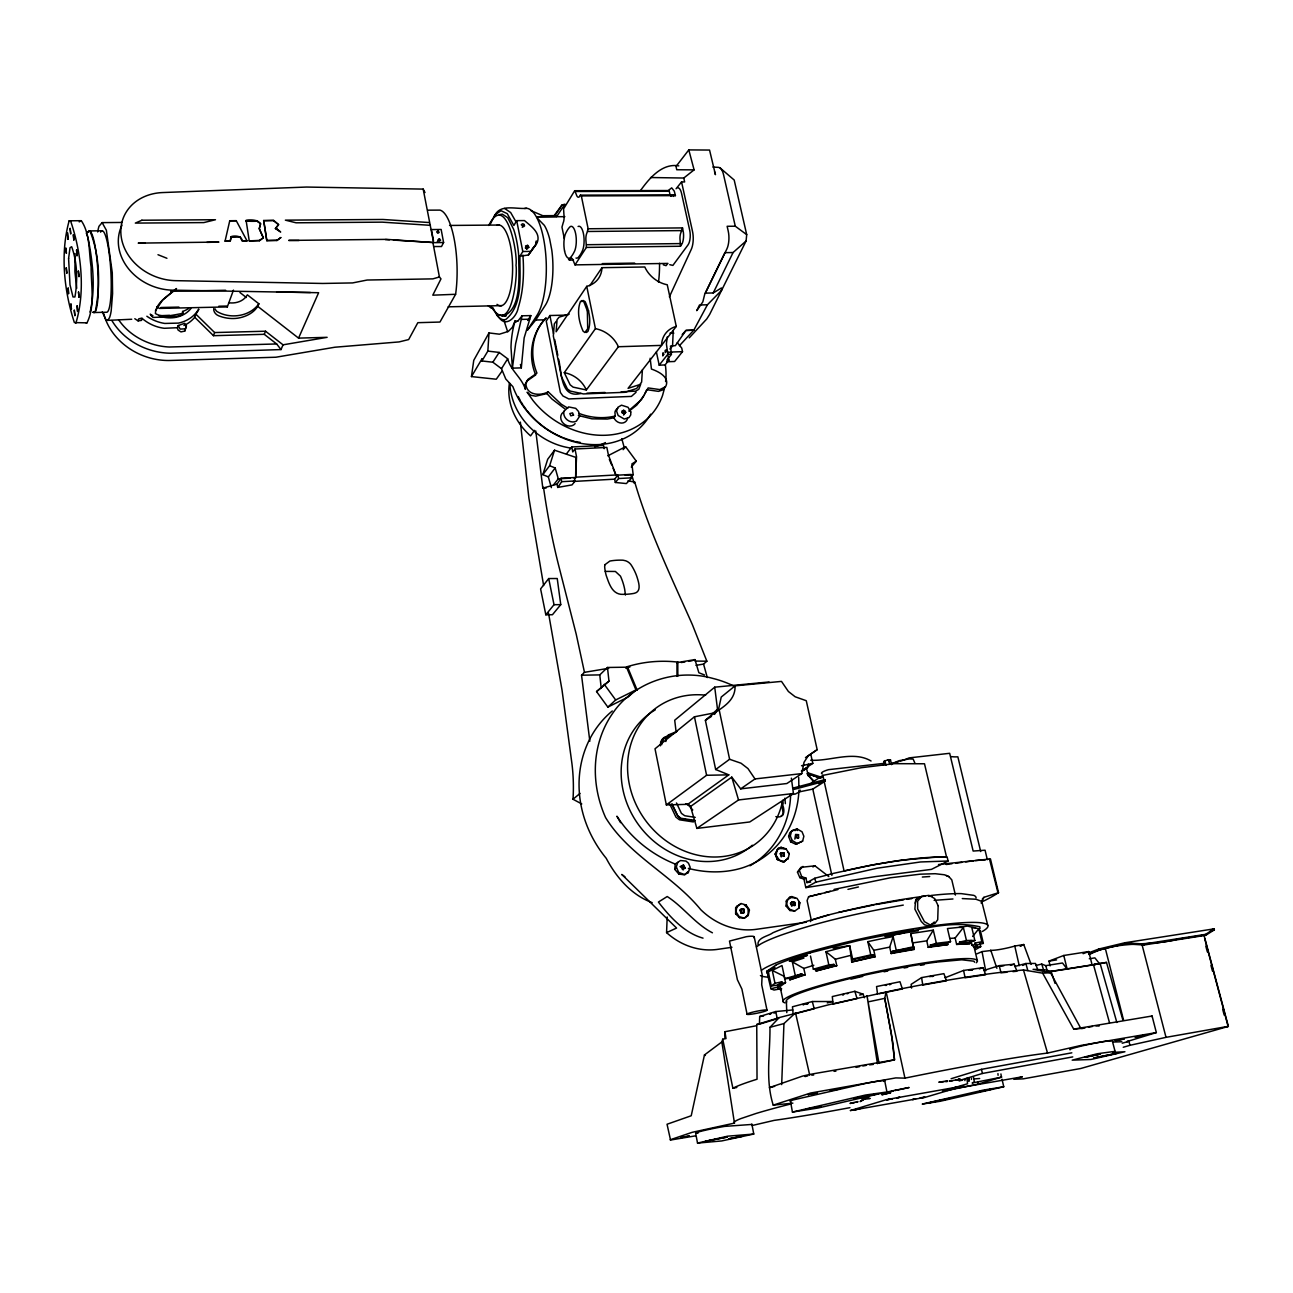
<?xml version="1.0" encoding="UTF-8"?>
<svg xmlns="http://www.w3.org/2000/svg" width="1293" height="1293" viewBox="0 0 1293 1293"><rect width="100%" height="100%" fill="white"/><g stroke="black" fill="none" stroke-linecap="round" stroke-linejoin="round"><path stroke-width="1.5" d="M792.884 1103.139L773.23 1105.127C765.165 1079.849 770.224 1053.262 769.965 1027.321L779.049 1017.753L756.744 1024.492L757.035 1079.235A172.211 11.443 -11.7 0 0 732.889 1088.237L722.722 1039.2L726.003 1038.57L724.953 1031.717L756.437 1025.737M784.108 856.16L784.124 853.024L781.166 852.734L779.921 853.897L784.124 853.024L784.108 856.16L781.15 855.869L781.166 852.734L782.524 852.879L783.849 855.901M791.785 905.262L791.785 902.078L793.126 902.158L794.742 902.352L794.742 905.52L791.785 905.262L790.524 903.209L791.785 902.078L794.742 902.352L794.742 905.52M794.726 911.048L789.958 910.514L786.241 906.264L786.257 901.108L791.817 896.566L797.038 898.376L799.866 902.853L799.009 908.025L794.726 911.048L789.49 909.238L786.645 904.761L787.518 899.589M689.234 337.845L706.705 319.032L709.679 314.377L746.093 240.967L746.707 234.647L734.198 180.034L720.072 167.928M515.067 320.923L513.402 327.371A129.833 109.307 39 0 0 510.994 347.381L512.4 368.166L521.321 367.858L524.134 337.958L530.825 315.589L522.081 315.799L518.024 320.874L515.762 321.731L515.067 320.923L512.351 327.355L508.343 331.412L499.437 334.192L488.996 332.931L473.755 360.343L471.46 376.586L496.27 379.221L501.943 371.204M773.23 1105.127L810.663 1093.021L895.774 1077.909L904.938 1078.136A174.361 9.18 -11.6 0 1 1047.54 1053.068L1081.498 1045.326L1156.346 1032.59L1152.079 1016.007L1073.707 1029.131L1042.659 973.176L1023.474 969.96L1012.467 971.091A168.769 14.966 -11.8 0 0 894.594 990.147L829.54 1004.548L778.483 1017.785M741.115 912.292L741.164 909.076L744.17 909.351L744.138 912.567L741.245 913.311L739.919 910.224L741.164 909.076L744.17 909.351L744.138 912.567L741.115 912.292L741.245 913.311L743.911 912.244L742.586 909.157L739.919 910.224M574.496 477.537L561.017 478.281L557.008 484.148L557.752 487.429L572.023 484.891L575.175 480.948L574.189 477.941L575.627 477.86L575.967 457.431L554.535 450.206L547.699 459.257L542.834 474.66L548.329 476.907L551.384 487.639M575.627 477.86L576.533 456.72L574.997 449.01L606.853 447.426L608.421 455.088L616.195 475.63L617.618 475.565M1143.949 945.005L1143.982 944.019L1205.658 934.338L1214.224 928.827L1214.337 929.861L1205.674 935.308L1143.949 945.005L1124.926 943.842L1099.082 950.016L1088.641 953.927M428.225 210.161L439.911 210.112A56.262 16.728 88.2 0 1 455.605 294.287L432.783 295.176L440.978 278.884L439.41 276.961L432.88 278.868L367.147 280.031L352.585 282.925L322.717 283.458L175.67 280.662A50.977 42.847 21.9 0 1 121.251 237.072A50.977 42.847 21.9 0 1 162.659 192.56L306.489 187.049L423.183 189.101L433.591 242.551L386.494 239.367L288.711 240.417L299.006 240.498M756.744 1024.492L759.427 1024.201L759.686 1016.508L775.719 1011.546L792.835 1009.962M809.693 1075.033L795.518 1012.839L783.946 1023.571L781.683 1084.601M731.935 947.284L718.213 949.288A66.137 59.543 59.6 0 1 666.574 932.625L667.188 916.979M1099.115 1026.044L1095.979 1025.915M536.159 241.031L536.013 244.296L528.449 254.963L519.931 256.273C519.641 276.912 523.309 304.695 505.854 319.452A55.551 17.94 88.5 0 1 497.013 315.411L492.698 307.443M661.741 744.687L661.951 740.647L664.246 737.382L674.833 733.066M665.863 741.519L666.073 737.915L668.287 734.974L677.112 731.353M915.202 903.241L916.398 899.071L920.681 897.148L917.497 898.215L915.573 900.72L914.878 909.108L921.262 921.521L924.527 924.786L929.554 926.176L938.573 925.061A117.017 13.399 -11.9 0 1 982.341 931.461M660.464 745.802L660.691 741.826L662.759 738.529L669.871 735.62M650.605 414.18A79.212 67.171 37.5 0 1 579.442 443.079A79.212 67.171 37.5 0 1 512.901 386.688L505.757 378.994L501.49 368.699L492.843 362.218L481.933 360.957L487.849 351.098L488.996 332.931M642.395 369.895L641.619 382.098L639.712 384.603L628.075 388.353L676.271 326.434L667.253 284.767A26.797 21.933 38.3 0 1 644.803 266.988L601.956 267.683A27.331 22.627 35.7 0 1 586.747 286.351L556.119 331.784L557.089 319.613L559.142 317.141L569.227 314.102M481.933 360.957L482.079 358.662L471.46 376.586M75.059 253.493L74.913 271.708L76.723 288.258M964.885 1080.592L964.966 1079.526M688.28 872.63L688.167 871.514L684.724 874.86L678.825 874.036L674.801 869.381L675.205 864.047L680.506 860.524L685.969 861.073L688.506 863.239L690.187 867.312L688.28 872.63L684.159 874.472L678.599 872.322L676.336 866.86L677.758 862.383M556.168 321.407L554.325 323.88L553.323 335.938L561.437 376.683L567.385 388.934L570.31 391.1L583.402 393.929L625.004 392.296L636.722 388.45L638.483 385.977M947.575 943.017L947.801 944.601L931.348 946.492L930.249 945.118L947.575 943.017L950.533 941.643L947.462 928.552L959.083 927.356L963.382 927.517L955.171 938.023L956.626 944.44L959.519 943.745L959.503 942.161L966.453 940.496L971.011 940.431L972.029 945.183L974.13 947.284L977.152 946.476L974.906 944.617L975.035 943.05L981.823 941.74L983.359 943.389L976.49 945.135L975.035 943.05M568.516 259.279L569.453 260.087L570.407 258.616A7.532 2.651 88.8 0 1 573.494 261.267L575.013 264.871L586.392 247.416L586.052 241.888A7.71 2.764 89.2 0 1 586.877 233.031L588.137 228.764L581.333 195.906L580.363 195.146L579.377 196.73A7.693 2.715 89.6 0 1 576.225 194.257L574.69 190.718L563.586 208.868L563.91 214.282A7.499 2.602 89.2 0 1 563.15 222.946L561.97 227.115L564.281 238.462M665.604 381.58L665.96 377.75A79.956 67.592 37.5 0 0 665.378 365.046M746.126 905.019L744.267 904.793L748.146 908.656L748.162 914.636L744.477 918.24L739.548 917.691L735.652 913.812L735.862 911.646L737.091 906.151L741.099 903.548L746.126 905.019L749.423 909.997L748.211 915.492L744.202 918.111L739.176 916.64L735.862 911.646M512.4 368.166L515.665 343.599L522.081 315.799M833.112 948.205L849.679 945.668L851.731 961.992L873.518 956.739L873.729 955.123L870.771 954.913L867.813 941.66L881.26 938.799L893.14 936.568L889.697 947.122L891.152 953.539L914.038 949.482L910.838 933.578L933.304 930.152L936.358 943.308L950.533 941.643M586.392 247.416L680.457 246.252L680.15 240.805A7.58 3.006 89.7 0 1 681.12 232.11L682.526 227.907L588.137 228.764M656.391 351.955L659.204 365.176L667.834 354.25L666.396 343.89L667.301 336.859M724.953 1031.717L724.888 1038.166M246.139 220.634L249.226 240.87L259.376 240.708L263.303 237.767L259.343 228.732L260.588 223.786C255.464 216.319 231.98 222.137 257.792 221.216M276.88 240.514L280.791 237.556L276.88 240.514L266.811 240.692L263.691 220.505L273.744 220.457L278.577 224.643L275.393 228.57L280.678 231.997L275.991 228.408L278.48 230.041M640.746 384.183L638.807 389.274L635.784 391.132L621.157 391.827M791.364 778.176L793.449 793.514L749.762 821.96L696.879 828.409L690.527 806.509L731.773 777.125L740.663 788.859L786.871 783.526L801.773 773.602L804.02 762.304L808.238 755.775L817.176 749.681L806.266 700.709L795.179 696.782L788.391 691.496L781.489 681.395L735.087 685.84L721.235 697.056L718.843 708.031L711.392 714.819M673.249 330.475L672.554 346.007L669.887 349.013M735.087 685.84C735.636 704.265 716.225 709.534 705.38 720.346L715.659 769.513L728.816 774.846L687.731 804.343L666.331 804.876L655.018 748.792L694.454 716.791L715.724 712.621L714.512 714.399M788.1 859.053L789.247 853.703L785.999 848.822L781.053 847.335L778.192 848.45L775.154 854.075L777.271 859.489L783.461 862.253L788.019 858.277L783.461 862.253M722.722 1039.2L721.85 1041.932L704.443 1054.975L691.222 1115.762L667.043 1124.247L670.534 1140.038L695.343 1135.884M231.124 236.958L230.283 240.837L225.063 241.128L229.75 220.747L236.263 220.699L247.044 240.902L242.017 240.708C241.807 231.722 219.131 238.882 239.722 236.878M807.543 767.8L801.789 771.307L807.543 767.8L808.351 764.195M184.754 331.089L186.418 325.82L184.657 323.331L178.24 325.529L177.351 327.711L178.078 330.054L180.955 331.897L184.754 331.089L186.418 325.82M231.221 236.716L230.283 240.837L225.063 241.128M526.833 248.951L527.641 245.363L525.588 245.896L526.251 247.739L528.821 247.254L527.641 245.363L525.33 247.933L526.833 248.951L528.821 247.254M667.996 355.623L668.901 360.133L666.849 360.149L671.406 354.395L670.501 346.007L672.554 346.007M536.676 241.452L536.013 244.296L531.827 249.581M175.492 289.325C167.977 295.984 155.936 302.497 155.386 313.52C162.87 318.353 174.393 314.652 182.927 313.375L182.652 311.451A30.984 26.345 21.5 0 0 188.616 308.526M233.467 290.117L227.309 306.926L159.443 308.413L156.663 306.764M802.63 841.113L803.858 836.264L802.048 831.787L796.86 828.797L791.558 831.092L790.33 835.957L792.14 840.45L797.377 843.586L802.63 841.113L795.696 844.232L790.637 841.808L788.633 836.458L789.781 832.74L792.674 830.332L795.858 830.445M786.241 906.264L786.645 904.761M669.386 296.84L691.205 249.533A14.676 5.851 89.7 0 0 692.498 231.318L681.556 181.941L684.644 181.941L683.771 178.03L694.099 169.868L688.797 149.907L676.029 166.458L676.756 169.755L694.099 169.868M259.376 240.708L263.303 237.767L259.166 228.635L260.588 223.786L256.273 220.57L246.058 220.877M542.834 474.66L549.638 465.706L554.535 450.206M753.867 937.684L754.175 936.714A12.623 2.053 -12.4 0 0 746.449 936.665L729.494 941.078L737.382 979.706L741.907 989.097L747.079 1014.213M138.109 320.874L138.771 318.805L142.068 318.078L141.26 320.405L138.109 320.874L134.811 318.724M789.732 794.71L795.211 794.08L799.575 791.817L800.157 790.088M183.929 325.513A35.784 30.515 21.3 0 0 194.726 317.27L195.809 314.086A35.881 30.579 21.3 0 0 198.799 309.447M229.75 220.747L236.263 220.699M979.738 932.285L980.369 930.507L983.359 943.389M247.044 240.902L242.017 240.708L239.803 236.619M111.893 320.567C123.918 340.754 147.192 352.908 170.466 353.215L281.017 349.563L276.654 343.954L264.257 334.321L213.49 335.695L214.622 332.56L195.809 314.086M249.226 240.87L259.424 240.401M266.811 240.692L263.691 220.505M1121.871 1041.738L1112.966 1042.061M837.912 889.568L808.594 896.744L807.107 900.591L811.309 920.196L810.436 921.618M490.338 224.125L494.88 214.848L501.054 210.743L507.26 213.652L513.871 225.515L516.699 220.634L524.505 220.57C531.035 226.307 541.864 233.322 536.724 243.537L528.449 254.963M213.717 308.607A7.338 6.271 23.3 0 0 218.646 315.783A33.198 28.252 23.7 0 0 237.928 318.143C246.381 316.753 255.626 312.195 258.875 303.807L247.351 294.836C243.714 301.237 235.989 303.726 228.99 302.772M952.117 1088.367L967.536 1083.744L966.97 1078.152M155.419 310.789L162.482 300.218L176.527 288.549M264.257 334.321L265.534 331.218L283.038 344.827L327.129 337.328L298.554 338.119L257.84 306.441M488.738 225.451C506.096 190.814 517.992 253.153 516.004 265.243C517.879 276.298 511.268 337.748 491.259 306.797M625.731 412.305L623.759 413.905L621.965 411.029L623.743 410.285L625.731 412.305L623.549 415.053M281.017 349.563L283.038 344.827M298.554 338.119L318.628 292.719L172.729 290.165A50.556 42.588 21.7 0 1 122.011 225.16M644.803 393.88L646.759 389.678L658.493 391.375L662.695 389.936L664.909 386.801L662.598 395.302A79.956 67.592 37.5 0 1 605.657 435.256A79.956 67.592 37.5 0 1 533.007 400.523L527.091 392.199L530.841 395.27L535.658 396.175L546.923 393.589L548.184 391.811L561.259 404.192L567.821 408.2M746.093 240.967L733.066 252.539L724.953 252.652L705.267 293.139L713.219 292.961L721.462 287.951L721.575 290.343L707.4 304.792L693.808 330.168L679.455 345.667M713.219 292.961L733.066 252.539M182.652 311.451L182.103 314.975L175.719 316.575L152.93 317.432L150.214 314.167L152.865 315.751M981.096 903.031L983.908 897.326L998.535 892.687L990.454 858.94L938.508 864.532M182.103 314.975L182.927 313.375M433.478 240.789L431.409 229.572L441.155 229.475L443.596 242.534L441.495 246.527L434.351 246.527M794.839 839.125L795.615 834.421L798.508 834.68L798.589 837.799L797.425 838.074L796.052 835.116L798.508 834.68M751.605 1124.457L724.613 1126.397A19.136 0.986 -11.4 0 0 699.578 1131.65L695.65 1133.201L697.525 1143.093L721.704 1140.943L753.771 1134.042L751.863 1124.005M263.594 220.747L273.744 220.457M455.605 294.287L439.959 322.054L417.833 322.684L408.653 339.574L399.084 341.918L334.935 347.219L275.894 357.224L170.482 360.472A61.03 52.156 21.1 0 1 103.715 313.649M494.265 216.739C499.243 203.227 516.052 209.482 526.623 208.318M522.243 227.342L524.004 224.4L522.469 223.786L521.273 224.804L523.584 226.711L524.586 225.855L524.004 224.4M519.931 256.273L522.792 251.505L516.699 220.634M947.801 944.601L928.196 947.349L926.758 940.835L933.304 930.152M674.801 869.381L676.336 866.86M629.885 666.994L626.038 667.964L626.523 667.188L607.468 667.479L599.774 674.898L581.543 675.205L589.834 741.228M501.49 368.699L507.68 358.808L499.163 352.423L487.849 351.098M934.322 922.006L929.554 926.176L911.807 928.988A117.017 13.399 -11.9 0 0 761.529 970.251M527.673 320.486L530.825 315.589M680.457 246.252L682.235 243.472A10.99 4.348 89.7 0 0 683.447 232.74L682.526 227.907M492.843 362.218L499.163 352.423M524.651 208.496A56.553 18.862 88.6 0 1 545.258 249.581A56.553 18.862 88.6 0 1 536.934 315.427L527.415 330.135L535.722 320.017L545.323 305.245A45.352 15.306 88.7 0 0 551.772 250.034L549.654 238.979A45.352 15.306 88.7 0 0 544.337 225.354L537.5 218.372M636.059 392.296L631.372 396.418L568.775 398.939L562.908 395.949L560.402 392.442L546.244 321.068L549.897 315.524L567.821 315.072M564.847 216.674L536.789 216.755L556.75 216.497L564.863 204.181L561.986 205.037L554.422 215.204M530.954 210.63L542.785 215.705L555.004 215.624L561.986 205.037M644.156 395.286L636.819 405.048L628.964 411.271M589.753 285.721L601.956 267.683M662.549 740.954L664.602 737.899L669.968 735.717M557.752 487.429L561.679 481.691L561.017 478.281M953.571 1087.979L959.471 1086.702L954.25 1087.704M673.281 196.439L674.364 194.887L675.415 195.631L674.299 191.17L671.697 187.857L668.239 190.54L574.69 190.718M676.271 326.434A27.072 22.531 40.2 0 0 661.563 345.393L618.377 346.734L586.343 389.969L573.122 387.14L570.148 384.813L564.281 372.659L595.426 328.664L586.747 286.351M437.26 241.839L439.426 238.801L440.622 240.207L439.313 241.128L438.101 239.722L439.426 238.801M578.375 415.506L591.935 418.835L607.435 419.045L613.965 417.768L615.226 416.023L614.935 412.208A7.499 6.384 39.5 0 1 617.812 408.346M810.695 882.068L806.945 882.586L805.975 878.109L803.971 879.224L799.866 877.64L797.474 872.161L800.917 867.344L814.897 865.825L828.829 876.589M534.542 430.359L530.583 435.87A58.557 50.055 37.3 0 1 509.474 382.906M507.68 358.808C510.767 370.816 521.774 377.54 525.411 389.355L524.796 385.072L526.768 381.176L535.706 374.889C527.56 355.85 531.504 332.721 546.163 317.916C531.924 332.236 529.354 354.88 536.934 373.095L527.77 379.56L525.928 383.795C526.283 395.238 540.183 396.288 548.184 391.811M625.036 410.964L623.194 413.421L621.771 412.612L623.743 410.285M69.159 220.796C60.125 253.105 63.987 290.893 74.38 322.587L86.987 322.846C95.278 306.166 91.027 285.349 91.124 267.101C88.764 251.828 90.251 233.871 81.297 220.699L69.159 220.796L70.614 221.038C81.411 252.491 85.548 291.281 75.851 323.234M548.329 476.907L555.182 467.969L549.638 465.706M566.479 453.859L571.765 446.974L603.524 445.422L604.187 448.687M640.568 190.459C649.296 178.386 662.016 162.918 678.793 165.876M546.244 487.93L542.818 488.124L557.008 484.148M574.997 449.01L572.751 451.92L571.765 446.974M553.469 484.972L558.285 478.814L570.342 478.151M548.701 578.553L540.603 588.897L545.824 614.789L552.45 614.725L560.758 604.639L557.235 578.521L548.701 578.553L554.018 604.704L545.824 614.789M668.901 360.133L665.071 364.949L659.204 365.176M959.083 927.356L967.423 926.079L978.817 928.778L972.627 936.471M141.26 320.405L142.569 318.773A35.784 30.515 21.3 0 0 164.276 328.293L177.351 327.711M677.29 342.613L681.734 348.059L682.51 351.664L674.607 361.49L666.655 361.765M769.48 970.267L767.266 973.015L775.04 967.261L766.652 971.382L767.234 973.516M852.087 961.572L852.62 958.986L870.771 954.913M676.077 188.746L681.556 181.941M275.393 228.57L278.577 224.643L273.599 220.731M623.129 449.673L625.602 446.683L636.285 461.181L631.291 467.08M258.875 303.807C249.711 316.672 229.992 319.371 216.836 311.403A7.354 6.287 23.4 0 1 215.074 308.833M614.579 479.17L617.941 475.161L631.162 474.434L631.857 477.812L626.362 483.566L615.323 482.467L614.579 479.17L573.252 481.465M615.323 482.467L618.636 478.539L631.857 477.812M630.564 477.747L633.166 474.709L631.905 463.928L636.285 461.181M735.652 913.812L735.652 907.815L737.091 906.151M786.257 901.108L789.473 897.374L791.817 896.566M627.962 480.802L634.75 482.111L634.006 482.984L631.873 475.291M797.474 872.161L802.969 866.407M88.021 231.916L89.944 231.011C99.981 255.675 100.531 285.462 95.31 311.5L93.064 312.292M79.212 221.911L81.297 220.699M982.26 899.152L983.908 897.326M682.203 334.531L685.953 330.442L693.808 330.168M581.543 675.205L584.468 672.328L608.712 668.287M626.038 667.964L627.396 666.655A141.438 127.086 54.3 0 1 677.807 662.097L677.823 676.158M735.652 907.815L741.099 903.548M756.453 946.832L760.769 943.938A116.661 14.579 -12 0 1 780.713 935.259C820.489 921.327 861.833 912.389 903.274 905.1M626.523 667.188L635.962 689.929L627.994 697.121L607.855 707.109L596.558 691.593L608.971 681.088L607.468 667.479M596.558 691.593L608.971 681.088M766.652 971.382L776.236 964.837M607.855 707.109L615.678 699.966L635.962 689.929M697.525 1143.093L727.62 1136.191L753.771 1134.042M790.637 841.808L792.14 840.45M676.966 662.856L677.807 662.097M694.05 660.4L694.971 659.592L698.866 672.748L704.507 674.962M696.006 665.362L703.554 664.085L706.867 661.224L692.353 624.6C671.617 577.793 649.183 531.407 634.75 482.111M781.182 988.66L774.054 990.05L770.935 988.773L767.654 974.922L768.608 973.241L771.291 985.993L774.992 983.278L781.829 981.856L782.637 983.246L785.546 982.632L784.156 976.312L772.277 970.445L782.006 965.548L784.835 978.704L789.603 978.381L801.805 973.839L802.468 975.294L805.232 974.841L803.793 968.425L792.35 961.863L803.987 958.032M581.769 803.939L573.009 799.252L580.024 793.417M769.076 681.961L714.722 687.165L674.704 720.217L676.142 732.129M771.291 985.993L777.772 985.056L781.829 981.856M581.705 301.657L583.256 300.509L585.147 301.657C589.285 310.724 591.58 321.828 587.943 331.412L586.375 332.495M666.331 804.876L706.592 775.283L728.816 774.846M715.659 769.513L729.608 759.282L741.018 763.209L747.968 768.575L754.999 778.936L801.773 773.602M891.54 764.648L890.505 759.912L888.291 759.702L883.685 761.399L884.428 764.486M740.663 788.859L754.999 778.936M1151.239 1016.589L1152.079 1016.007M696.879 828.409L738.529 799.963L793.449 793.514M777.772 985.056L777.836 986.511L782.637 983.246M805.474 757.617L817.176 749.681M801.353 771.032L812.812 763.371L810.695 753.835M705.38 720.346L711.473 716.387M811.422 782.831L822.914 775.38L861.235 767.719L894.562 763.662L924.495 763.775L946.589 857.227A103.198 14.918 -12 0 0 914.07 858.714L892.315 861.607A103.198 14.918 -12 0 0 844.07 870.932L824.223 781.748M921.57 977.605L922.782 985.024L946.46 980.805L943.906 973.645L921.57 977.605L911.129 984.361L911.581 988.094M818.711 783.623L824.95 779.614L825.29 781.069L812.796 789.086L799.575 791.817M979.868 943.066L980.724 946.638L975.536 949.579M889.245 760.688L890.505 759.912M629.222 410.269L641.522 399.569L648.149 387.932L659.802 389.581L665.588 386.736C670.437 377.33 658.476 371.511 651.446 369.055L650.137 358.242M998.535 892.687L994.398 895.257A707.255 271.853 87.5 0 1 983.116 901.286M785.546 982.632L780.633 986.155L777.836 986.511M102.26 311.904L106.01 319.904L108.111 319.937L109.501 317.674A48.972 7.774 86.8 0 0 111.182 310.902L112.588 293.592L112.281 272.775L106.365 230.251L102.131 222.622L98.995 226.275A48.989 7.774 86.8 0 0 97.702 231.98M890.311 764.276L899.152 760.688L909.335 758.91L913.165 759.104L914.943 763.258M812.893 866.956L814.897 865.825M1156.346 1032.59L1126.769 1041.625L1128.918 1041.253L1129.937 1045.31L1123.245 1047.265M806.945 882.586L814.832 878.238L833.92 873.276L871.838 865.049L901.803 860.071L939.801 856.871L947.155 857.114L948.076 861.009L931.429 869.381L875.83 876.541L805.814 887.628L803.971 879.224M805.814 887.628L815.786 882.165L877.155 868.201L920.535 861.962L948.076 861.009M799.866 877.64L801.725 876.67L805.975 878.109M607.823 455.815L625.602 446.683M960.069 1079.219L949.353 1081.174L952.101 1080.803L950.484 1081.142M1115.067 1051.338L1112.966 1052.389L1124.926 1051.742L1090.888 1059.484L1072.172 1060.147L1097.434 1053.73L1115.067 1051.338L1112.303 1040.913L1105.806 1041.269A20.736 1.115 -11.9 0 0 1080.964 1046.182A20.736 1.115 -11.9 0 0 1070.313 1049.706M867.328 1097.272L860.136 1101.588L868.831 1096.561M916.398 899.071L921.796 896.582M666.574 932.625L676.578 928.051L621.788 874.44A136.476 121.93 53.4 0 0 624.955 876.832M977.007 953.798L982.034 951.6L992.765 950.29A15.209 1.568 -12.2 0 0 1014.779 946.056L1023.749 944.536L1031.103 964.368M1020.064 946.153L1023.749 944.536L1020.71 945.846M781.279 815.673L782.071 815.35A3.491 3.071 57 0 0 783.251 813.879L781.699 804.246M770.741 1013.567L769.594 1014.051L770.693 1014.019M1003.756 1086.766L940.043 1101.297L922.232 1104.077L983.262 1090.112L1003.756 1086.766L1002.01 1079.219M806.929 1003.998L808.125 1003.497L802.775 1004.613L803.858 1004.596M843.666 994.269L842.422 994.786L843.472 994.786M914.086 949.127L893.253 952.779L892.315 951.389L913.828 946.686M886.691 984.862L885.414 985.379L886.448 985.379M889.552 984.765L890.829 984.248L889.794 984.248M932.269 976.571L933.627 976.037L929.57 976.635M792.431 1112.061L865.405 1095.058L886.95 1091.987L818.049 1108.02L792.431 1112.061L790.427 1100.973L792.932 1099.987L865.728 1083.389A21.448 1.228 -11.6 0 1 883.539 1081.433M945.021 977.75L963.592 970.445L983.019 967.649L985.654 974.744L965.079 977.767L963.592 970.445M795.696 844.232L797.377 843.586M971.285 970.235L972.675 969.702L968.683 970.283M960.198 1080.318L958.646 1080.302M685.322 868.233L682.397 869.365L681.185 866.617L683.512 865.049L685.322 868.233L680.086 866.617L683.512 865.049L683.173 869.995M784.835 978.704L801.805 973.839M1050.158 965.871L1048.979 961.103L1063.767 955.479L1088.738 951.567L1092.132 965.031L1106.485 962.412L1122.89 1020.096M1022.682 965.435L1024.088 964.901M1083.114 953.668L1088.738 951.567M515.762 321.731L518.024 320.874M1088.367 952.941L1098.824 949.03L1124.732 942.791L1214.224 928.827L1210.442 930.184M1089.272 954.59C1117.378 939.833 1147.15 947.058 1176.905 939.381M891.152 953.539L893.253 952.779M185.319 328.81L180.147 329.101L178.24 325.529M789.603 978.381L789.829 979.835L802.468 975.294M1210.555 931.202L1214.337 929.861M805.232 974.841L789.829 979.835M979.302 968.91L983.019 967.649M959.503 942.161L969.394 942.274L969.928 943.648L956.626 944.44M670.194 1139.78L692.143 1132.329L734.456 1123.116A174.361 9.18 -11.6 0 1 740.695 1118.655L756.114 1113.451A174.361 9.18 -11.6 0 1 791.171 1103.866M813.814 965.273L803.793 968.425M969.394 942.274L974.857 940.544L971.803 927.631L975.472 927.598M811.309 920.196L828.845 914.911M980.013 928.6L979.819 926.774C948.593 919.776 915.848 930.847 884.994 936.536L901.722 933.433M984.118 970.364L999.23 965.645L1014.262 964.19L1016.88 971.237L1012.904 971.625M951.098 1078.734L981.468 1069.343L1071.832 1052.825M759.427 1024.201L777.287 1018.722L775.719 1011.546M959.632 1080.431L982.421 1073.465L1072.754 1056.898M788.633 836.458L790.33 835.957M942.484 1091.26L948.27 1089.53M947.026 1090.532L978.284 1084.051L1001.558 1077.134L1001.138 1075.372A3.701 1.81 77.7 0 1 1000.944 1073.95M930.249 945.118L936.358 943.308M1122.227 1043.241L1128.918 1041.253M1010.431 965.289L1014.262 964.19M1227.299 1026.626L1228.35 1026.319L1203.993 935.13M810.501 956.044L813.345 969.184L828.829 964.901L833.904 964.416L834.631 965.903L836.781 965.709L835.326 959.228L825.952 951.696L849.679 945.668L852.62 958.986M794.112 789.376L825.29 781.069M810.242 952.812L858.439 940.512L913.149 929.829M813.345 969.184L815.511 969.588L833.904 964.416M793.563 787.938L824.95 779.614M769.965 1027.321L783.946 1023.571M815.511 969.588L816.093 970.995L834.631 965.903M928.196 947.349L931.348 946.492M836.781 965.709L816.093 970.995M1014.633 966.517L1025.834 963.511L1035.467 963.463L1038.004 970.429M812.327 1001.525L792.464 1006.778L793.142 1014.262L814.186 1008.734L812.327 1001.525L832.611 1001.525L827.294 1002.915M850.309 955.479L835.326 959.228M959.39 1079.429L955.834 1080.253M770.935 988.773L777.141 987.189L780.94 990.196M777.772 988.579L780.358 987.917L781.683 988.886M808.594 896.744L821.233 893.544M824.837 892.623L830.268 891.265M805.038 1076.568L807.721 1075.905M774.652 1086.346L769.383 1087.655L802.371 1076.148A15.581 1.034 -11.5 0 1 816.287 1073.271L894.514 1059.824L892.784 1042.368L884.751 998.358L886.109 991.699L904.938 1078.136M834.066 889.406L890.247 877.802L920.147 874.181L935.211 873.712L944.44 874.779L948.884 876.654L951.793 879.886L955.414 895.063M889.681 1091.858L893.431 1090.791L886.772 1092.019M854.479 1102.703L849.986 1103.446L857.679 1101.539M857.873 1101.927L856.208 1102.315M1035.855 965.483L1041.722 964.077L1045.778 965.645L1062.49 962.994L1067.145 969.055L1092.132 965.031M851.02 979.124L862.738 976.377M752.041 1125.54L774.119 1120.385A174.361 9.18 -11.6 0 0 849.937 1107.665M854.867 991.311L832.304 996.564L833.096 1004.079L857.017 998.535L854.867 991.311L863.191 994.204L864.354 997.776M859.635 995.028L863.191 994.204M851.731 961.992L875.232 956.739L873.793 950.307L867.813 941.66M847.949 889.374L858.439 886.966M856.095 1067.404L859.57 1066.596M899.071 1089.724L909.124 1087.494L891.685 1090.985M851.845 959.956L873.729 955.123M1129.937 1045.31L1166.011 1037.342L1228.35 1026.319M922.216 1097.773C930.621 1095.931 916.187 1098.484 920.972 1098.016M1081.595 1028.662L1085.021 1027.935M838.591 912.405L874.068 904.874M868.88 1001.719L884.751 998.358L891.33 1033.446L894.514 1059.824L878.981 1063.185L867.005 995.658L877.446 1063.67M801.531 765.747L812.812 763.371M873.793 950.307L889.697 947.122M879.434 993.654L902.369 988.951L899.976 981.743L876.557 986.559L877.527 994.042M884.008 971.77L887.725 971.027M1001.558 1077.134L972.142 1083.001L974.372 1081.853L973.419 1076.827M875.733 904.55L903.71 899.799M1000.879 966.307L1003.998 965.693M972.029 945.183L974.906 944.617M732.889 1088.237L736.832 1087.478M615.226 416.023C603.265 418.948 590.481 417.849 579.038 413.421M1109.491 1022.682L1093.474 964.675L1106.485 962.412M862.851 1065.998L866.132 1065.4M904.066 967.972L907.67 967.309M1088.464 1027.192L1092.423 1026.464M892.315 951.389L913.715 947.543M499.308 214.654L502.314 214.137L507.713 217.677L513.628 229.297A51.106 16.518 88.5 0 1 518.671 255.012C518.493 272.322 522.938 309.884 502.476 316.268L499.761 314.749M947.737 1089.757L1022.327 1076.81L1013.857 1079.283L1023.264 1078.847L1080.722 1068.503L1228.124 1026.48L1204.607 938.362M694.971 659.592L676.966 662.63L676.982 676.368M681.282 662.533L684.934 661.935M688.571 661.321L692.224 660.707M918.289 930.701L901.835 933.417L889.261 934.031M1093.474 964.675L1099.81 963.657L1051.128 971.366L1045.067 969.847L1033.075 969.346L1050.53 972.724L1080.867 1028.468L1073.707 1029.131M926.758 940.835L912.535 942.936L910.838 933.578M1089.288 958.76L1094.896 957.871L1099.47 963.721M920.487 965.289L924.156 964.723M1180.768 938.766L1184.647 938.168M1188.509 937.554L1202.054 935.437M1048.979 961.103L1056.591 959.891M947.607 1080.851L938.831 1082.209L943.745 1081.675M131.724 319.258L107.351 320.389M1049.447 971.722L1067.145 969.055L1063.767 955.479M958.42 1079.186L959.891 1079.008M806.428 922.184L756.453 929.295A69.402 61.87 58.9 0 1 700.741 909.658C672.602 875.199 629.077 855.966 605.577 817.548A110.535 98.721 54 0 1 612.834 713.073C634.362 681.492 676.627 668.222 712.944 678.437A105.169 93.888 53.9 0 1 733.212 685.743M980.724 946.638L974.615 947.51L975.132 948.997M906.943 899.346L911.791 898.651M946.185 864.5L952.036 863.708M955.931 863.174L961.782 862.383M965.677 861.865L973.484 860.815M935.776 962.154L961.798 959.794L973.952 961.2A96.038 9.665 -11.8 0 1 974.421 962.218M775.865 816.61C785.821 819.019 784.883 808.319 781.554 802.533M759.686 1016.508L763.549 1016.039M869.639 1064.866L873.373 1064.414M862.512 1098.808L870.157 1098.452L861.655 1098.84M1006.956 972.223L1000.992 972.821L999.23 965.645M810.679 760.219C830.268 761.448 853.089 750.376 871.062 760.995M952.973 898.974L934.112 900.348M950.371 938.395L955.171 938.023M974.033 1078.944L979.658 1078.491M159.152 315.751L169.367 315.33M975.423 860.54L985.347 859.813M811.729 1075.146L813.701 1075M605.269 571.377L615.42 571.474L620.462 576.145A58.363 51.914 41.8 0 1 624.681 589.252L625.44 594.99M928.697 896.34L932.318 896.081M834.017 1071.315L835.908 1071.17M922.313 877.042L929.699 876.525M944.957 1081.578L947.365 1081.433L946.524 1081.449M1042.659 973.176L1050.53 972.724M576.193 477.149L616.793 474.935M625.133 475.145L633.166 474.709M561.679 481.691L575.175 480.948M175.719 316.575L166.409 316.64M145.123 242.858L138.206 243.132L218.921 242.066L206.832 242.389M586.957 393.169L605.059 392.458M671.794 345.781L675.366 345.667L685.953 330.442L693.759 330.216M670.501 352.052L682.51 351.664M580.929 393.411C560.111 399.084 561.873 371.721 558.608 359.26M276.654 343.954L169.205 347.009C149.39 346.12 129.866 336.261 118.6 319.743M214.622 332.56L265.534 331.218M521.483 319.403L529.694 319.193M448.121 306.829L501.781 305.617M707.4 304.792L699.497 304.986L696.765 310.659L702.826 301.883L704.685 294.416L726.828 249.064A14.579 6.029 89.9 0 0 728.201 230.962L727.135 226.291L735.281 226.21L746.707 234.647M587.361 310.886L587.701 328.697L584.905 332.527L583.078 331.137C579.022 322.102 576.726 311.015 580.46 301.511L582.012 300.558L583.903 301.932L587.361 310.886L588.719 310.853M535.722 320.017L544.757 319.824M266.908 240.433L276.944 240.223M160.946 307.492L178.919 307.104M218.824 306.231L226.792 306.053L227.309 306.926M93.775 312.534L106.495 312.26A40.794 6.465 86.8 0 0 110.552 266.633A40.794 6.465 86.8 0 0 100.595 232.158M773.78 1012.969L774.863 1012.952M170.563 291.329L225.612 290.279M569.453 260.087L573.478 260.022M602.312 263.61L634.604 263.109M575.013 264.871L667.915 263.416L666.024 265.663L663.261 264.79M522.792 251.505L530.599 251.408M433.834 242.648L443.596 242.534M586.634 244.716L680.748 243.585M587.879 231.479L682.219 230.59M102.131 222.622L122.35 222.444M449.56 225.451L499.292 225.03M89.249 230.914L102.066 230.8M554.018 604.704L560.758 604.639M959.519 943.745L969.928 943.648M695.65 1133.201L698.01 1133.169M580.363 195.146L674.364 194.887M581.333 195.906L675.415 195.631M669.968 333.174L673.831 333.158M846.77 993.67L847.82 993.654M575.66 191.477L669.273 191.267L669.871 194.015A7.564 2.958 -89.9 0 0 671.019 196.326M873.518 956.739L875.232 956.739M688.797 149.907L709.55 150.053L715.433 174.668A14.579 5.915 -89.5 0 0 714.544 171.694M962.283 898.57L975.989 899.249L981.743 901.366L987.739 925.255M695.181 661.046L706.867 661.224M650.541 177.529L683.771 178.03M276.605 291.992L310.433 292.509M971.011 940.431L974.857 940.544M785.999 848.822L778.192 848.45L775.154 854.075L779.469 860.249L784.237 861.494M667.834 354.25L671.406 354.395M712.879 167.072L718.569 167.379A14.562 5.964 -89.5 0 1 723.547 174.684L735.281 226.21M385.379 239.577L389.403 239.819M393.411 240.078L431.571 242.438M1124.732 942.791L1143.982 944.019M429.195 222.541L382.938 219.471L285.365 220.149L296.065 222.8L382.275 222.154L430.407 225.338M795.696 837.557L798.589 837.799M668.093 352.165L671.859 352.504M789.473 897.374L795.033 897.94M85.807 322.7L86.987 322.846M693.387 821.944L679.439 819.794L675.932 817.111L669.548 803.583M695.23 817.386L684.74 815.738L681.411 813.362L676.465 802.953M695.068 820.473L680.926 818.243L677.71 815.899L671.746 804.311M694.68 821.007L680.571 818.792L677.71 815.899L672.053 803.826M703.036 938.136C684.45 933.077 669.612 916.608 658.428 902.045L667.204 896.534C683.254 906.765 694.987 923.8 712.427 932.803M688.345 868.379C705.994 873.001 724.823 873.244 742.344 867.878A99.755 88.894 53.9 0 0 798.929 790.136M151.119 315.508L152.445 315.799M504.044 315.298L506.242 315.88M808.093 772.875L822.106 777.497M806.977 773.618L820.101 777.95M504.593 208.448L510.67 212.537L515.729 221.394M807.656 773.715L820.877 778.127M779.469 860.249L777.271 859.489L776.091 855.433L777.061 849.97L781.053 847.335L784.14 848.644M166.926 258.277L157.988 254.721M652.205 902.659C631.517 895.095 616.292 877.414 606.239 858.326C595.2 844.862 586.957 829.088 582.593 812.198A108.046 97.007 54.3 0 1 612.284 710.972M685.597 803.761L689.201 805.183L690.527 806.509L687.731 804.343L692.773 809.968M675.205 864.047C651.478 854.56 630.677 837.799 616.939 816.206L620.543 822.655M946.153 875.442L948.949 876.686M555.004 215.624L556.75 216.497M502.298 314.7L505.272 316.252M704.443 1054.975L705.38 1055.492M799.866 902.853L798.735 902.175L799.009 908.025M564.879 408.879L551.852 398.939L546.923 393.589M668.239 190.54L669.273 191.267M488.204 305.762L491.437 308.267M239.948 292.525L246.349 297.503M669.774 264.693L672.893 265.404L688.021 244.894A10.78 4.299 89.7 0 0 689.702 230.235L681.524 193.255A10.764 4.235 -89.9 0 0 677.774 187.792M787.97 852.443L789.247 853.703M194.726 317.27L213.49 335.695M814.364 781.57L807.479 774.426L814.024 782.087M748.146 908.656L749.423 909.997M604.251 684.304L615.678 699.966M423.183 189.101L425.009 192.544M757.973 944.536C757.359 937.473 768.559 936.132 772.891 932.754A111.618 14.255 -12 0 1 786.532 927.469L823.205 916.349A111.618 14.255 -12 0 1 924.899 896.178M976.49 945.135L977.152 946.476M794.468 905.213L793.126 902.158L790.524 903.209L791.849 906.28M609.342 459.419L611.637 464.817M613.157 468.422L615.436 473.836M627.396 666.655L637.19 690.203M799.397 870.545L801.725 876.67M789.49 909.238L789.958 910.514M739.176 916.64L739.548 917.691M796.86 828.797L797.458 830.51M990.729 950.096L996.887 968.312M504.092 320.923L507.664 331.687M888.291 759.702L889.826 764.325M1051.128 971.366L1055.056 983.423M1041.722 964.077L1043.904 970.946M731.773 777.125L738.529 799.963M439.41 276.961L432.832 242.244M1023.474 969.96L1047.524 1053.068M555.182 467.969L558.285 478.814M1100.101 963.43L1116.861 1022.504M1025.834 963.511L1027.822 970.526M703.554 664.085L707.303 677.564M621.788 438.715L624.454 448.332M884.768 760.623L886.028 765.23M1205.819 946.153L1207.355 951.907M1210.927 965.321L1212.462 971.059M1222.693 1009.38L1224.229 1015.134M1045.778 965.645L1047.475 972.013M520.416 364.432L521.321 367.858M1142.075 944.844L1166.011 1037.342M1105.37 948.593L1123.52 1020.015M1098.824 949.03L1099.082 950.016M989.387 858.6L997.921 892.59M806.363 767.816L808.464 776.301M987.335 859.667L985.056 850.212L973.144 851.053L949.676 753.302L909.108 757.892A27.46 5.35 -12.6 0 1 900.558 761.108M814.832 878.238L815.786 882.165M980.692 851.554L957.854 756.825A27.121 5.14 -13 0 1 951.341 756.567M974.13 947.284L977.46 961.135M963.382 927.517L966.453 940.496M977.88 1082.322L978.284 1084.051M978.817 928.778L981.823 941.74M981.468 1069.343L982.421 1073.465M912.535 942.936L914.038 949.482M1014.779 946.056L1019.24 965.693M893.14 936.568L896.146 949.822M812.796 789.086L831.884 875.361M825.952 951.696L828.829 964.901M792.35 961.863L795.13 974.906M780.358 987.917L783.332 1001.881M719.086 709.421L729.608 759.282M772.277 970.445L774.992 983.278M754.175 936.714L762.127 974.518L761.706 984.813L767.008 1010.205A10.166 1.002 -11.5 0 1 751.944 1014.116A10.166 1.002 -11.5 0 1 752.17 1012.29A10.166 1.002 -11.5 0 1 767.008 1010.205M822.914 775.38L823.9 780.164M694.454 716.791L706.592 775.283M617.941 475.161L618.636 478.539M884.719 1080.819L886.95 1091.987M549.897 315.524L553.501 333.642M554.681 339.558L557.816 355.316M982.034 951.6L985.702 970.865M584.468 672.328L576.242 634.297L558.738 565.72A428.468 157.698 -87.4 0 1 543.496 487.251M543.626 585.535L528.885 497.967L520.352 422.084M548.523 613.141L562.035 690.123L571.942 763.662A202.209 190.75 37.6 0 1 573.009 799.252M721.85 1041.932L734.456 1123.116M678.599 872.322L678.825 874.036M968.635 1081.142L968.409 1079.38L969.346 1080.932A3.184 1.519 78 0 1 969.281 1078.685M714.722 687.165L717.583 709.873M535.771 430.957L542.818 488.124M599.774 674.898L601.245 688.377M997.937 1073.61L998.083 1075.291M781.15 855.869L781.247 856.92M522.905 255.044C524.182 272.71 523.552 290.828 518.186 307.831C516.877 316.349 506.339 328.099 499.146 317.642A60.383 18.587 86.9 0 1 495.962 312.615M748.162 914.636L748.211 915.492M786.37 1000.976L786.79 1012.629M798.702 777.416L798.864 786.5M1205.658 934.338L1205.674 935.308M971.431 1079.429A3.103 1.471 78 0 1 971.496 1078.362M784.803 798.217A23.581 10.037 82.9 0 1 785.336 803.648M782.815 800.286A23.597 10.021 82.9 0 1 783.105 803.923M190.879 308.574A29.076 24.777 21.4 0 1 159.976 316.268M87.827 232.271A40.875 6.271 86.7 0 1 97.751 269.267A40.875 6.271 86.7 0 1 92.999 312.163M198.621 309.205A35.929 30.612 21.4 0 1 178.434 323.105L164.744 323.444A35.929 30.612 21.4 0 1 146.852 316.235M496.9 225.338A40.422 13.011 88.5 0 1 512.61 268.136A40.422 13.011 88.5 0 1 497.013 304.356M86.292 233.209A40.923 6.19 86.7 0 1 88.118 238.413C92.757 262.107 95.65 287.321 90.332 311.08A40.923 6.19 86.7 0 1 89.815 311.952M782.394 801.951A84.207 75.042 53.9 0 1 694.68 854.431A84.207 75.042 53.9 0 1 627.751 761.399A84.207 75.042 53.9 0 1 705.59 695.181M752.3 845.218A83.544 74.606 54 0 1 638.241 824.352A83.544 74.606 54 0 1 655.276 709.841M790.621 795.551A98.915 88.328 54 0 1 749.956 865.793M898.797 761.642A27.46 5.35 -12.6 0 1 889.568 764.034M930.863 895.483A111.618 14.255 -12 0 1 961.265 893.625L973.742 895.354A111.618 14.255 -12 0 1 976.07 897.843M883.006 765.181A10.99 2.117 -12.5 0 0 883.539 763.42L828.506 769.674A11.055 2.166 -12.3 0 0 822.106 773.844M768.414 977.185A117.017 13.399 -11.9 0 1 760.429 975.601M776.35 964.82A111.861 12.785 -11.9 0 1 810.372 952.796M785.077 1002.883A99.27 9.988 -11.8 0 1 878.222 971.318A99.27 9.988 -11.8 0 1 976.263 962.768M659.543 263.319A56.407 21.383 89.2 0 1 658.509 282.278M580.218 442.384A73.798 62.646 37.4 0 1 575.724 441.543M574.221 441.204A73.798 62.646 37.4 0 1 563.861 437.971M562.407 437.39A73.798 62.646 37.4 0 1 527.382 411.012M526.413 409.768A73.798 62.646 37.4 0 1 523.681 405.937M522.825 404.644A73.798 62.646 37.4 0 1 521.192 401.994M520.433 400.668A73.798 62.646 37.4 0 1 518.267 396.579M627.493 418.415A7.499 6.384 39.5 0 1 621.286 423.07A7.499 6.384 39.5 0 1 613.965 417.768M575.143 423.619A8.308 7.128 37.7 0 1 563.441 423.457A8.308 7.128 37.7 0 1 563.295 412.192M578.084 226.485A13.884 4.913 89.1 0 1 583.418 233.516A13.884 4.913 89.1 0 1 582.852 249.743A42.136 14.805 89.3 0 1 578.941 256.564A13.819 4.881 89.1 0 1 575.983 258.034M605.447 442.578A63.89 54.468 37.3 0 1 594.602 446.78M570.261 447.976A63.89 54.468 37.3 0 1 509.927 384.393M564.281 372.659A26.49 22.627 37.2 0 1 586.343 389.969M595.426 328.664A27.589 23.274 37.5 0 1 618.377 346.734M790.589 1101.313A21.221 1.212 -11.5 0 1 790.427 1100.973M786.758 1001.881A96.038 9.665 -11.8 0 1 794.096 995.513M794.532 995.319A96.038 9.665 -11.8 0 1 870.173 973.936L889.988 969.815A96.038 9.665 -11.8 0 1 935.776 962.234M630.774 411.934L630.742 414.908L629.044 417.51L624.277 419.045L618.167 415.506L616.599 411.19L617.828 407.343L621.497 405.178L628.026 407.263L630.774 411.934M68.594 258.552L70 284.832L73.006 296.97L74.913 296.97C77.839 280.549 77.305 262.495 71.681 246.737L70.032 247.658L68.594 258.552M563.942 411.287C562.374 417.978 570.181 424.249 576.339 421.179L579.587 416.362L578.553 411.513L575.724 408.346L568.548 406.907L563.942 411.287M65.927 248.256L66.379 253.283L65.927 248.256M938.168 905.746L937.716 919.743L934.952 923.428L930.039 924.867L924.414 921.634L917.658 908.931L917.642 901.14L921.553 896.388L928.972 895.354L934.726 898.587L938.168 905.746M70.937 304.049L71.39 309.092L70.937 304.049M73.378 234.825L73.846 239.981L73.378 234.825M78.517 291.992L78.97 297.148L78.517 291.992M962.445 1080.221L958.921 1080.576L962.445 1080.221M66.25 267.893L66.832 273.114L66.25 267.893M70.129 228.425L70.711 233.726L70.129 228.425M74.299 310.272L74.881 315.573L74.299 310.272M78.388 271.158L78.986 276.557L78.388 271.158M605.011 564.637L604.655 566.56A62.274 46.306 23.9 0 0 606.207 575.466C608.841 582.82 611.702 593.212 620.834 594.311A55.858 41.489 22.2 0 0 634.055 593.374C642.152 591.709 638.5 581.947 636.883 576.581A63.309 47.793 21.6 0 0 631.356 565.235A9.18 6.853 22.7 0 0 625.683 560.79L622.984 560.192A56.1 42.394 23.3 0 0 609.876 561.049L605.011 564.637M886.594 1099.923L892.493 1098.711L886.594 1099.923M67.462 232.756L67.931 239.367L67.462 232.756M663.729 354.298L662.808 355.914L663.018 352.73L663.729 354.298M68.173 288.097L68.561 293.624L68.173 288.097M76.594 249.953L76.998 255.691L76.594 249.953M666.428 351.276L665.265 352.617L665.103 350.516L666.008 349.902L666.428 351.276M77.176 305.794L77.58 311.435L77.176 305.794M950.193 1098.323L929.958 1102.622L950.193 1098.323M896.647 1097.919L899.605 1097.321L896.647 1097.919M912.664 1099.519L915.492 1098.953L912.664 1099.519M979.108 1091.728L992.701 1088.948L979.108 1091.728M573.526 415.134L570.811 415.829L569.841 413.566L572.557 412.871L573.526 415.134M1093.91 1057.981L1116.441 1053.391L1093.91 1057.981M1085.037 1057.254L1100.375 1054.118L1085.037 1057.254M437.971 230.946L436.646 231.867L437.858 233.29L439.184 232.368L437.971 230.946M895.031 1090.452L897.956 1089.837L895.031 1090.452M141.874 220.23L135.329 223.091L203.793 222.59L215.478 219.729L141.874 220.23M850.438 1110.542L925.028 1097.369L963.738 1085.91L886.562 1099.616L850.438 1110.542M727.054 1137.097L705.348 1141.331L727.054 1137.097M729.042 1138.745L742.651 1136.175L729.042 1138.745M806.072 1109.168L821.314 1106.307L806.072 1109.168M855.158 1098.032L854.22 1098.63L878.125 1093.765L855.158 1098.032M798.04 958.226L789.328 961.329L807.446 955.317L798.04 958.226M854.608 1109.782L859.764 1108.844L854.608 1109.782M809.693 1094.137L807.931 1094.67L817.418 1092.86L809.693 1094.137M831.997 1090.225L830.187 1090.759L839.642 1088.948L831.997 1090.225M689.185 1136.014L680.829 1137.614L689.185 1136.014M882.036 1094.718L890.602 1092.747L882.036 1094.718M1124.053 1038.99L1115.342 1040.671L1124.053 1038.99M1137.145 1036.63L1135.109 1037.358L1143.723 1035.386L1137.145 1036.63M564.572 251.004A13.835 4.849 89 0 0 571.199 256.661A42.2 14.692 89.3 0 0 573.898 252.458A13.9 4.881 89.1 0 0 575.967 235.585A13.9 4.881 89.1 0 0 570.326 226.55A42.33 14.95 88.8 0 0 566.237 232.287A13.835 4.849 89 0 0 564.572 251.004"/></g></svg>
